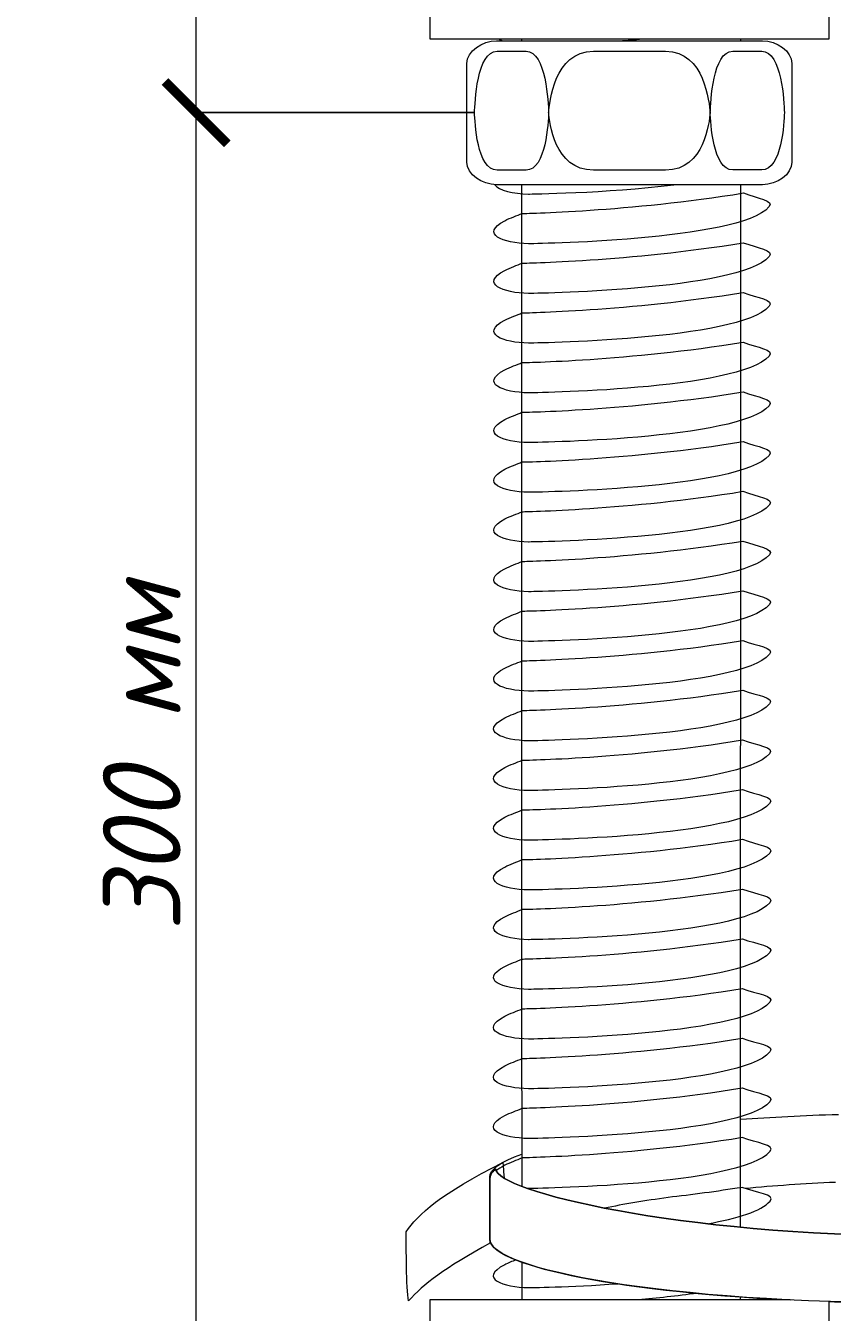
# Model space of a CAD drawing. Header units: millimetres. Extents: x -352922 to 707789, y -273589 to 355472.
# Drawn here: x 517722 to 520315, y -166498 to -162361 of the extents above; entities that cross this region are included whole.
import ezdxf

# ---------------------------------------------------------------- set-up
doc = ezdxf.new("R2010")
doc.units = ezdxf.units.MM
doc.header["$LTSCALE"] = 0.5
doc.layers.get('0').update_dxf_attribs({"lineweight": 18})
doc.layers.get('Defpoints').update_dxf_attribs({"color": 4, "lineweight": 140})
doc.styles.add('BDG_T_R', font='GOST Common.ttf')
doc.styles.add('ISOCPEUR', font='isocpeui.ttf', dxfattribs={"height": 250})
doc.dimstyles.new('BDG_D_1-1', dxfattribs={"dimtxt": 2.5, "dimasz": 2, "dimexe": 1, "dimexo": 0.5, "dimgap": 0.5, "dimtad": 1, "dimdec": 4, "dimdsep": 46, "dimtxsty": 'BDG_T_R', "dimblk": 'ARCHTICK', "dimcen": 0, "dimclrd": 256, "dimclre": 256, "dimclrt": 256, "dimadec": 4, "dimazin": 2, "dimtfac": 1, "dimtdec": 4, "dimtofl": 0, "dimtmove": 1, "dimatfit": 3, "dimfxl": 1, "dimtolj": 1, "dimtzin": 0, "dimlwd": -1, "dimlwe": -1, "dimarcsym": 0})

# ---------------------------------------------------------------- blocks, each defined once
blk = doc.blocks.new('_ArchTick')
at = {"color": 0, "linetype": 'ByBlock', "const_width": 0.15}
blk.add_lwpolyline([(-0.5, -0.5), (0.5, 0.5)], dxfattribs=at)
blk = doc.blocks.new('*D1003')
at = {"transparency": 16777216}
for p, q in [((528780.7, -154647.3), (530707.2, -154647.3)), ((530706.2, -154647.3), (530706.2, -168836.2)), ((519236.7, -168836.2), (530707.2, -168836.2))]:
    blk.add_line(p, q, dxfattribs=at)
at = {"layer": 'Defpoints', "color": 0, "transparency": 16777216}
for p in [(528780.2, -154647.3), (519236.2, -168836.2), (530706.2, -168836.2)]:
    blk.add_point(p, dxfattribs=at)
at = {"transparency": 16777216, "xscale": 200, "yscale": 200, "zscale": 200}
for p, rotation in [((530706.2, -154647.3), 90), ((530706.2, -168836.2), 270)]:
    blk.add_blockref('_ArchTick', p, dxfattribs=dict(at, rotation=rotation))
at = {"transparency": 16777216, "insert": (530531.1, -162041.8), "char_height": 250, "attachment_point": 5, "rotation": 90, "style": 'ISOCPEUR'}
blk.add_mtext('\\A1;Не более 1000 мм', dxfattribs=at)
blk = doc.blocks.new('*D1004')
at = {"transparency": 16777216}
for p, q in [((519164.5, -158496), (518268.8, -158496)), ((518269.8, -162640.6), (518269.8, -158496)), ((519164.5, -162640.6), (518268.8, -162640.6))]:
    blk.add_line(p, q, dxfattribs=at)
at = {"layer": 'Defpoints', "color": 0, "transparency": 16777216}
for p in [(518269.8, -158496), (519165, -158496), (519165, -162640.6)]:
    blk.add_point(p, dxfattribs=at)
at = {"transparency": 16777216, "xscale": 200, "yscale": 200, "zscale": 200}
for p, rotation in [((518269.8, -158496), 90), ((518269.8, -162640.6), 270)]:
    blk.add_blockref('_ArchTick', p, dxfattribs=dict(at, rotation=rotation))
at = {"transparency": 16777216, "insert": (518094.8, -160568.3), "char_height": 250, "attachment_point": 5, "rotation": 90, "style": 'ISOCPEUR'}
blk.add_mtext('\\A1;300 мм', dxfattribs=at)
blk = doc.blocks.new('*D1005')
at = {"transparency": 16777216}
for p, q in [((519164.5, -162641), (518268.8, -162641)), ((518269.8, -166785.6), (518269.8, -162641)), ((519164.4, -166785.6), (518268.8, -166785.6))]:
    blk.add_line(p, q, dxfattribs=at)
at = {"layer": 'Defpoints', "color": 0, "transparency": 16777216}
for p in [(518269.8, -162641), (519165, -162641), (519164.9, -166785.6)]:
    blk.add_point(p, dxfattribs=at)
at = {"transparency": 16777216, "xscale": 200, "yscale": 200, "zscale": 200}
for p, rotation in [((518269.8, -162641), 90), ((518269.8, -166785.6), 270)]:
    blk.add_blockref('_ArchTick', p, dxfattribs=dict(at, rotation=rotation))
at = {"transparency": 16777216, "insert": (518094.8, -164713.3), "char_height": 250, "attachment_point": 5, "rotation": 90, "style": 'ISOCPEUR'}
blk.add_mtext('\\A1;300 мм', dxfattribs=at)

msp = doc.modelspace()

# ---------------------------------------------------------------- linework, layer by layer
at = {"transparency": 33554687}
msp.add_lwpolyline([(520305.0076, -162317.99237), (519021.37263, -162317.99237), (519021.37263, -162403.6979), (520305.0076, -162403.6979)], close=True, dxfattribs=at)
msp.add_lwpolyline([(520180.44416, -166458.60584), (519021.37263, -166458.60584), (519021.37263, -166544.31136), (520305.0076, -166544.31136), (520305.0076, -166463.77841)], dxfattribs=at)
for points, knots in [([(520090.94976, -162409.61642), (520090.94976, -162409.61642), (519235.426, -162409.61642), (519235.426, -162409.61642), (519189.61852, -162409.61642), (519140.77482, -162442.29461), (519140.77482, -162482.61988), (519140.77482, -162482.61988), (519140.77482, -162600.80118), (519140.77482, -162600.80118), (519140.77482, -162681.27656), (519140.77482, -162681.27656), (519140.77482, -162799.45388), (519140.77482, -162799.45388), (519140.77482, -162839.78313), (519189.61852, -162872.46132), (519235.426, -162872.46132), (519235.426, -162872.46132), (520090.94976, -162872.46132), (520090.94976, -162872.46132), (520136.77068, -162872.46132), (520185.60542, -162839.78313), (520185.60542, -162799.45388), (520185.60542, -162799.45388), (520185.60542, -162681.27656), (520185.60542, -162681.27656), (520185.60542, -162600.80118), (520185.60542, -162600.80118), (520185.60542, -162482.61988), (520185.60542, -162482.61988), (520185.60542, -162442.29461), (520136.77068, -162409.61642), (520090.94976, -162409.61642)], [0, 0, 0, 0, 0.0833333333, 0.0833333333, 0.0833333333, 0.1666666667, 0.1666666667, 0.1666666667, 0.25, 0.25, 0.3333333333, 0.3333333333, 0.4166666667, 0.4166666667, 0.4166666667, 0.5, 0.5, 0.5, 0.5833333333, 0.5833333333, 0.5833333333, 0.6666666667, 0.6666666667, 0.6666666667, 0.75, 0.75, 0.8333333333, 0.8333333333, 0.9166666667, 0.9166666667, 0.9166666667, 1, 1, 1, 1]), ([(519403.439, -162641.03887), (519403.43452, -162640.95527), (519403.43005, -162640.80002), (519403.42557, -162640.71245), (519403.42557, -162640.68856), (519403.43005, -162640.62487), (519403.43005, -162640.60098), (519403.43005, -162640.60098), (519403.42109, -162640.60098), (519403.42109, -162640.60098), (519402.0642, -162610.0127), (519395.84846, -162442.87183), (519330.59665, -162442.87183), (519330.59665, -162442.87183), (519237.79048, -162442.87183), (519237.79048, -162442.87183), (519172.53867, -162442.87183), (519166.32741, -162610.0127), (519164.98395, -162640.60098), (519164.98395, -162640.60098), (519164.95708, -162640.60098), (519164.95708, -162640.60098), (519164.96156, -162640.66468), (519164.96604, -162640.82789), (519164.97052, -162640.89556), (519164.97052, -162640.93139), (519164.96604, -162641.00304), (519164.96604, -162641.03887), (519164.96604, -162641.03887), (519164.97947, -162641.03887), (519164.97947, -162641.03887), (519166.32293, -162669.48152), (519172.50732, -162825.41252), (519237.78601, -162825.41252), (519237.78601, -162825.41252), (519330.59217, -162825.41252), (519330.59217, -162825.41252), (519395.87085, -162825.41252), (519402.05076, -162669.48152), (519403.40765, -162641.03887), (519403.40765, -162641.03887), (519403.439, -162641.03887), (519403.439, -162641.03887)], [0, 0, 0, 0, 0.0714285714, 0.0714285714, 0.0714285714, 0.1428571429, 0.1428571429, 0.1428571429, 0.2142857143, 0.2142857143, 0.2142857143, 0.2857142857, 0.2857142857, 0.2857142857, 0.3571428571, 0.3571428571, 0.3571428571, 0.4285714286, 0.4285714286, 0.4285714286, 0.5, 0.5, 0.5, 0.5714285714, 0.5714285714, 0.5714285714, 0.6428571429, 0.6428571429, 0.6428571429, 0.7142857143, 0.7142857143, 0.7142857143, 0.7857142857, 0.7857142857, 0.7857142857, 0.8571428571, 0.8571428571, 0.8571428571, 0.9285714286, 0.9285714286, 0.9285714286, 1, 1, 1, 1]), ([(519922.95467, -162641.03887), (519922.94571, -162640.96722), (519922.93676, -162640.83983), (519922.9278, -162640.76818), (519922.93228, -162640.73235), (519922.94124, -162640.63681), (519922.94571, -162640.60098), (519922.94571, -162640.60098), (519922.90989, -162640.60098), (519922.90989, -162640.60098), (519919.53781, -162610.00473), (519905.95096, -162442.87183), (519779.14184, -162442.87183), (519779.14184, -162442.87183), (519547.2384, -162442.87183), (519547.2384, -162442.87183), (519420.44272, -162442.87183), (519406.85587, -162610.0127), (519403.48378, -162640.60098), (519403.48826, -162640.60098), (519403.42557, -162640.60098), (519403.43005, -162640.60098), (519403.43452, -162640.65273), (519403.45692, -162640.79206), (519403.46139, -162640.84779), (519403.45692, -162640.89954), (519403.44348, -162640.98712), (519403.439, -162641.03887), (519403.43452, -162641.03887), (519403.48826, -162641.03887), (519403.48378, -162641.03887), (519406.84243, -162669.47754), (519420.38898, -162825.41252), (519547.23392, -162825.41252), (519547.23392, -162825.41252), (519779.13736, -162825.41252), (519779.13736, -162825.41252), (519905.99574, -162825.41252), (519919.53333, -162669.4855), (519922.89198, -162641.03887), (519922.89198, -162641.03887), (519922.95467, -162641.03887), (519922.95467, -162641.03887)], [0, 0, 0, 0, 0.0714285714, 0.0714285714, 0.0714285714, 0.1428571429, 0.1428571429, 0.1428571429, 0.2142857143, 0.2142857143, 0.2142857143, 0.2857142857, 0.2857142857, 0.2857142857, 0.3571428571, 0.3571428571, 0.3571428571, 0.4285714286, 0.4285714286, 0.4285714286, 0.5, 0.5, 0.5, 0.5714285714, 0.5714285714, 0.5714285714, 0.6428571429, 0.6428571429, 0.6428571429, 0.7142857143, 0.7142857143, 0.7142857143, 0.7857142857, 0.7857142857, 0.7857142857, 0.8571428571, 0.8571428571, 0.8571428571, 0.9285714286, 0.9285714286, 0.9285714286, 1, 1, 1, 1]), ([(520161.43659, -162641.03887), (520161.43211, -162640.8876), (520161.41868, -162640.62089), (520161.40972, -162640.46564), (520161.4142, -162640.39398), (520161.42315, -162640.21485), (520161.42763, -162640.14718), (520161.42763, -162640.14718), (520161.39629, -162640.14718), (520161.39629, -162640.14718), (520160.00804, -162608.59554), (520153.59079, -162442.87183), (520088.60319, -162442.87183), (520088.60319, -162442.87183), (519995.78807, -162442.87183), (519995.78807, -162442.87183), (519930.80047, -162442.87183), (519924.38322, -162608.59554), (519922.99497, -162640.14718), (519922.99497, -162640.14718), (519922.94571, -162640.14718), (519922.94571, -162640.14718), (519922.95019, -162640.25864), (519922.96811, -162640.53729), (519922.97258, -162640.65273), (519922.96811, -162640.75623), (519922.95915, -162640.93935), (519922.95467, -162641.03887), (519922.95467, -162641.03887), (519922.9905, -162641.03887), (519922.9905, -162641.03887), (519924.3653, -162670.28564), (519930.74226, -162824.95871), (519995.78359, -162824.95871), (519995.78359, -162824.95871), (520088.59871, -162824.95871), (520088.59871, -162824.95871), (520153.63557, -162824.95871), (520160.00804, -162670.28564), (520161.38285, -162641.03887), (520161.38285, -162641.03887), (520161.43659, -162641.03887), (520161.43659, -162641.03887)], [0, 0, 0, 0, 0.0714285714, 0.0714285714, 0.0714285714, 0.1428571429, 0.1428571429, 0.1428571429, 0.2142857143, 0.2142857143, 0.2142857143, 0.2857142857, 0.2857142857, 0.2857142857, 0.3571428571, 0.3571428571, 0.3571428571, 0.4285714286, 0.4285714286, 0.4285714286, 0.5, 0.5, 0.5, 0.5714285714, 0.5714285714, 0.5714285714, 0.6428571429, 0.6428571429, 0.6428571429, 0.7142857143, 0.7142857143, 0.7142857143, 0.7857142857, 0.7857142857, 0.7857142857, 0.8571428571, 0.8571428571, 0.8571428571, 0.9285714286, 0.9285714286, 0.9285714286, 1, 1, 1, 1]), ([(519230.46518, -162872.33522), (519242.21988, -162890.54533), (519289.55489, -162901.59803), (519339.14544, -162902.39489), (519339.14544, -162902.39489), (519588.50912, -162899.41931), (519805.85597, -162872.46132)], [1.279201392, 1.279201392, 1.279201392, 1.279201392, 1.4, 1.4, 1.4, 1.52124961492, 1.52124961492, 1.52124961492, 1.52124961492]), ([(519317.51685, -162964.81664), (519303.21463, -162971.42155), (519279.66908, -162978.8829), (519262.59423, -162988.03644), (519180.90318, -163031.56588), (519257.04093, -163060.92466), (519339.14544, -163062.24377), (519339.14544, -163062.24377), (520017.78314, -163054.14946), (520111.91159, -162943.68585), (520129.87704, -162922.61232), (520075.77357, -162916.7815), (520029.47731, -162899.00938), (519665.20838, -162958.81952), (519317.51685, -162964.81664), (519317.51685, -162964.81664)], [0, 0, 0, 0, 0.2, 0.2, 0.2, 0.4, 0.4, 0.4, 0.6, 0.6, 0.6, 0.8, 0.8, 0.8, 1, 1, 1, 1]), ([(519317.54249, -163124.65513), (519303.07473, -163131.36392), (519279.64613, -163138.76877), (519262.5664, -163147.91298), (519180.68711, -163191.48853), (519257.04093, -163220.77375), (519339.14544, -163222.09264), (519339.14544, -163222.09264), (520017.94801, -163214.00006), (520112.08351, -163103.54259), (520130.08075, -163082.43467), (520075.56322, -163076.6611), (520029.26696, -163058.88898), (519664.99812, -163118.69899), (519317.54249, -163124.65513), (519317.54249, -163124.65513)], [0, 0, 0, 0, 0.2, 0.2, 0.2, 0.4, 0.4, 0.4, 0.6, 0.6, 0.6, 0.8, 0.8, 0.8, 1, 1, 1, 1]), ([(519317.56813, -163284.49362), (519302.93483, -163291.30629), (519279.62317, -163298.65464), (519262.53858, -163307.78952), (519180.47105, -163351.41119), (519257.04093, -163380.62284), (519339.14544, -163381.94151), (519339.14544, -163381.94151), (520018.11287, -163373.85065), (520112.25544, -163263.39933), (520130.28446, -163242.25702), (520075.35287, -163236.54071), (520029.05661, -163218.76858), (519664.78786, -163278.57847), (519317.56813, -163284.49362), (519317.56813, -163284.49362)], [0, 0, 0, 0, 0.2, 0.2, 0.2, 0.4, 0.4, 0.4, 0.6, 0.6, 0.6, 0.8, 0.8, 0.8, 1, 1, 1, 1]), ([(519317.59377, -163444.33211), (519302.79494, -163451.24866), (519279.60022, -163458.5405), (519262.51075, -163467.66607), (519180.25499, -163511.33384), (519257.04093, -163540.47193), (519339.14544, -163541.79039), (519339.14544, -163541.79039), (520018.27774, -163533.70125), (520112.42736, -163423.25607), (520130.48817, -163402.07937), (520075.14252, -163396.42032), (520028.84626, -163378.64818), (519664.5776, -163438.45795), (519317.59377, -163444.33211), (519317.59377, -163444.33211)], [0, 0, 0, 0, 0.2, 0.2, 0.2, 0.4, 0.4, 0.4, 0.6, 0.6, 0.6, 0.8, 0.8, 0.8, 1, 1, 1, 1]), ([(519317.6194, -163604.1706), (519302.65504, -163611.19103), (519279.57727, -163618.42637), (519262.48293, -163627.54261), (519180.03892, -163671.2565), (519257.04093, -163700.32102), (519339.14544, -163701.63926), (519339.14544, -163701.63926), (520018.4426, -163693.55184), (520112.59929, -163583.11282), (520130.69188, -163561.90172), (520074.93217, -163556.29993), (520028.63592, -163538.52778), (519664.36734, -163598.33743), (519317.6194, -163604.1706), (519317.6194, -163604.1706)], [0, 0, 0, 0, 0.2, 0.2, 0.2, 0.4, 0.4, 0.4, 0.6, 0.6, 0.6, 0.8, 0.8, 0.8, 1, 1, 1, 1]), ([(519317.64504, -163764.00909), (519302.51514, -163771.1334), (519279.55432, -163778.31224), (519262.4551, -163787.41915), (519179.82286, -163831.17915), (519257.04093, -163860.17011), (519339.14544, -163861.48813), (519339.14544, -163861.48813), (520018.60747, -163853.40244), (520112.77121, -163742.96956), (520130.89559, -163721.72406), (520074.72183, -163716.17954), (520028.42557, -163698.40738), (519664.15708, -163758.21691), (519317.64504, -163764.00909), (519317.64504, -163764.00909)], [0, 0, 0, 0, 0.2, 0.2, 0.2, 0.4, 0.4, 0.4, 0.6, 0.6, 0.6, 0.8, 0.8, 0.8, 1, 1, 1, 1]), ([(519317.67068, -163923.84759), (519302.37524, -163931.07577), (519279.53137, -163938.1981), (519262.42728, -163947.29569), (519179.60679, -163991.1018), (519257.04093, -164020.01919), (519339.14544, -164021.33701), (519339.14544, -164021.33701), (520018.77233, -164013.25304), (520112.94314, -163902.8263), (520131.0993, -163881.54641), (520074.51148, -163876.05914), (520028.21522, -163858.28697), (519663.94681, -163918.09639), (519317.67068, -163923.84759), (519317.67068, -163923.84759)], [0, 0, 0, 0, 0.2, 0.2, 0.2, 0.4, 0.4, 0.4, 0.6, 0.6, 0.6, 0.8, 0.8, 0.8, 1, 1, 1, 1]), ([(519317.69632, -164083.68608), (519302.23534, -164091.01814), (519279.50841, -164098.08397), (519262.39945, -164107.17224), (519179.39073, -164151.02446), (519257.04093, -164179.86828), (519339.14544, -164181.18588), (519339.14544, -164181.18588), (520018.9372, -164173.10363), (520113.11506, -164062.68304), (520131.30301, -164041.36876), (520074.30113, -164035.93875), (520028.00487, -164018.16657), (519663.73655, -164077.97587), (519317.69632, -164083.68608), (519317.69632, -164083.68608)], [0, 0, 0, 0, 0.2, 0.2, 0.2, 0.4, 0.4, 0.4, 0.6, 0.6, 0.6, 0.8, 0.8, 0.8, 1, 1, 1, 1]), ([(519317.72196, -164243.52457), (519302.09544, -164250.9605), (519279.48546, -164257.96984), (519262.37163, -164267.04878), (519179.17466, -164310.94711), (519257.04093, -164339.71737), (519339.14544, -164341.03475), (519339.14544, -164341.03475), (520019.10206, -164332.95423), (520113.28699, -164222.53979), (520131.50672, -164201.19111), (520074.09078, -164195.81836), (520027.79452, -164178.04617), (519663.52629, -164237.85535), (519317.72196, -164243.52457), (519317.72196, -164243.52457)], [0, 0, 0, 0, 0.2, 0.2, 0.2, 0.4, 0.4, 0.4, 0.6, 0.6, 0.6, 0.8, 0.8, 0.8, 1, 1, 1, 1]), ([(519317.74759, -164403.36306), (519301.95554, -164410.90287), (519279.46251, -164417.85571), (519262.3438, -164426.92532), (519178.9586, -164470.86977), (519257.04093, -164499.56646), (519339.14544, -164500.88363), (519339.14544, -164500.88363), (520019.26693, -164492.80482), (520113.45891, -164382.39653), (520131.71043, -164361.01346), (520073.88044, -164355.69797), (520027.58418, -164337.92577), (519663.31603, -164397.73483), (519317.74759, -164403.36306), (519317.74759, -164403.36306)], [0, 0, 0, 0, 0.2, 0.2, 0.2, 0.4, 0.4, 0.4, 0.6, 0.6, 0.6, 0.8, 0.8, 0.8, 1, 1, 1, 1]), ([(519317.77323, -164563.20155), (519301.81564, -164570.84524), (519279.43956, -164577.74157), (519262.31598, -164586.80187), (519178.74254, -164630.79242), (519257.04093, -164659.41555), (519339.14544, -164660.7325), (519339.14544, -164660.7325), (520019.43179, -164652.65542), (520113.63084, -164542.25327), (520131.91414, -164520.83581), (520073.67009, -164515.57758), (520027.37383, -164497.80537), (519663.10577, -164557.6143), (519317.77323, -164563.20155), (519317.77323, -164563.20155)], [0, 0, 0, 0, 0.2, 0.2, 0.2, 0.4, 0.4, 0.4, 0.6, 0.6, 0.6, 0.8, 0.8, 0.8, 1, 1, 1, 1]), ([(519317.79887, -164723.04004), (519301.67574, -164730.78761), (519279.41661, -164737.62744), (519262.28815, -164746.67841), (519178.52647, -164790.71507), (519257.04093, -164819.26464), (519339.14544, -164820.58138), (519339.14544, -164820.58138), (520019.59666, -164812.50601), (520113.80276, -164702.11001), (520132.11785, -164680.65815), (520073.45974, -164675.45719), (520027.16348, -164657.68497), (519662.89551, -164717.49378), (519317.79887, -164723.04004), (519317.79887, -164723.04004)], [0, 0, 0, 0, 0.2, 0.2, 0.2, 0.4, 0.4, 0.4, 0.6, 0.6, 0.6, 0.8, 0.8, 0.8, 1, 1, 1, 1]), ([(519317.82451, -164882.87853), (519301.53584, -164890.72998), (519279.39365, -164897.51331), (519262.26033, -164906.55495), (519178.31041, -164950.63773), (519257.04093, -164979.11373), (519339.14544, -164980.43025), (519339.14544, -164980.43025), (520019.76153, -164972.35661), (520113.97469, -164861.96675), (520132.32156, -164840.4805), (520073.24939, -164835.33679), (520026.95313, -164817.56457), (519662.68524, -164877.37326), (519317.82451, -164882.87853), (519317.82451, -164882.87853)], [0, 0, 0, 0, 0.2, 0.2, 0.2, 0.4, 0.4, 0.4, 0.6, 0.6, 0.6, 0.8, 0.8, 0.8, 1, 1, 1, 1]), ([(519317.85015, -165042.71703), (519301.39595, -165050.67235), (519279.3707, -165057.39917), (519262.2325, -165066.4315), (519178.09434, -165110.56038), (519257.04093, -165138.96281), (519339.14544, -165140.27912), (519339.14544, -165140.27912), (520019.92639, -165132.2072), (520114.14661, -165021.8235), (520132.52527, -165000.30285), (520073.03904, -164995.2164), (520026.74279, -164977.44417), (519662.47498, -165037.25274), (519317.85015, -165042.71703), (519317.85015, -165042.71703)], [0, 0, 0, 0, 0.2, 0.2, 0.2, 0.4, 0.4, 0.4, 0.6, 0.6, 0.6, 0.8, 0.8, 0.8, 1, 1, 1, 1]), ([(519317.87578, -165202.55552), (519301.25605, -165210.61472), (519279.34775, -165217.28504), (519262.20468, -165226.30804), (519177.87828, -165270.48304), (519257.04093, -165298.8119), (519339.14544, -165300.128), (519339.14544, -165300.128), (520020.09126, -165292.0578), (520114.31854, -165181.68024), (520132.72898, -165160.1252), (520072.8287, -165155.09601), (520026.53244, -165137.32377), (519662.26472, -165197.13222), (519317.87578, -165202.55552), (519317.87578, -165202.55552)], [0, 0, 0, 0, 0.2, 0.2, 0.2, 0.4, 0.4, 0.4, 0.6, 0.6, 0.6, 0.8, 0.8, 0.8, 1, 1, 1, 1]), ([(519317.90142, -165362.39401), (519301.11615, -165370.55709), (519279.3248, -165377.17091), (519262.17685, -165386.18458), (519177.66221, -165430.40569), (519257.04093, -165458.66099), (519339.14544, -165459.97687), (519339.14544, -165459.97687), (520020.25612, -165451.90839), (520114.49046, -165341.53698), (520132.93269, -165319.94755), (520072.61835, -165314.97562), (520026.32209, -165297.20337), (519662.05446, -165357.0117), (519317.90142, -165362.39401), (519317.90142, -165362.39401)], [0, 0, 0, 0, 0.2, 0.2, 0.2, 0.4, 0.4, 0.4, 0.6, 0.6, 0.6, 0.8, 0.8, 0.8, 1, 1, 1, 1]), ([(519317.92706, -165522.2325), (519300.97625, -165530.49946), (519279.30185, -165537.05677), (519262.14903, -165546.06113), (519177.44615, -165590.32834), (519257.04093, -165618.51008), (519339.14544, -165619.82574), (519339.14544, -165619.82574), (520020.42099, -165611.75899), (520114.66239, -165501.39372), (520133.1364, -165479.7699), (520072.408, -165474.85523), (520026.11174, -165457.08297), (519661.8442, -165516.89118), (519317.92706, -165522.2325), (519317.92706, -165522.2325)], [0, 0, 0, 0, 0.2, 0.2, 0.2, 0.4, 0.4, 0.4, 0.6, 0.6, 0.6, 0.8, 0.8, 0.8, 1, 1, 1, 1]), ([(519317.9527, -165682.07099), (519300.83635, -165690.44182), (519279.27889, -165696.94264), (519262.1212, -165705.93767), (519177.23009, -165750.251), (519257.04093, -165778.35917), (519339.14544, -165779.67462), (519339.14544, -165779.67462), (520020.58585, -165771.60958), (520114.83431, -165661.25046), (520133.34011, -165639.59225), (520072.19765, -165634.73483), (520025.90139, -165616.96257), (519661.63394, -165676.77066), (519317.9527, -165682.07099), (519317.9527, -165682.07099)], [0, 0, 0, 0, 0.2, 0.2, 0.2, 0.4, 0.4, 0.4, 0.6, 0.6, 0.6, 0.8, 0.8, 0.8, 1, 1, 1, 1]), ([(519317.97834, -165841.90948), (519300.69645, -165850.38419), (519279.25594, -165856.82851), (519262.09338, -165865.81421), (519177.01402, -165910.17365), (519257.04093, -165938.20826), (519339.14544, -165939.52349), (519339.14544, -165939.52349), (520020.75072, -165931.46018), (520115.00624, -165821.10721), (520133.54382, -165799.41459), (520071.98731, -165794.61444), (520025.69105, -165776.84217), (519661.42367, -165836.65014), (519317.97834, -165841.90948), (519317.97834, -165841.90948)], [0, 0, 0, 0, 0.2, 0.2, 0.2, 0.4, 0.4, 0.4, 0.6, 0.6, 0.6, 0.8, 0.8, 0.8, 1, 1, 1, 1]), ([(519332.41772, -166099.20493), (519334.65667, -166099.28052), (519336.90036, -166099.3364), (519339.14544, -166099.37236), (519339.14544, -166099.37236), (520020.91558, -166091.31077), (520115.17816, -165980.96395), (520133.74753, -165959.23694), (520071.77696, -165954.49405), (520025.4807, -165936.72177), (519661.21341, -165996.52962), (519318.00398, -166001.74797), (519318.00398, -166001.74797), (519300.55655, -166010.32656), (519279.23299, -166016.71437), (519262.06555, -166025.69076), (519249.69423, -166032.13348), (519240.807, -166038.23003), (519234.90405, -166043.94927)], [0.39453116946, 0.39453116946, 0.39453116946, 0.39453116946, 0.4, 0.4, 0.4, 0.6, 0.6, 0.6, 0.8, 0.8, 0.8, 1, 1, 1, 1.2, 1.2, 1.2, 1.22901764365, 1.22901764365, 1.22901764365, 1.22901764365]), ([(519216.79446, -166275.46826), (519065.15404, -166357.87316), (519003.41558, -166406.51318), (518952.40816, -166462.02174), (518945.69636, -166419.97761), (518945.40051, -166288.32166), (518945.40051, -166239.49385), (518981.30571, -166184.98564), (519057.89341, -166115.43076), (519256.35431, -166016.16425), (519256.35431, -166016.16425), (519257.92487, -166037.52938), (519260.10709, -166067.2152)], [1.02594291861, 1.02594291861, 1.02594291861, 1.02594291861, 1.25, 1.25, 1.25, 1.5, 1.5, 1.5, 1.75, 1.75, 1.75, 1.82631851874, 1.82631851874, 1.82631851874, 1.82631851874]), ([(519213.89071, -166249.37058), (519213.89071, -166193.43941), (519213.89071, -166112.03413), (519213.89071, -166063.20633), (519213.89071, -166038.76371), (519249.76157, -166013.58027), (519316.72713, -165989.58475)], [0.37500001564, 0.37500001564, 0.37500001564, 0.37500001564, 0.5, 0.5, 0.5, 0.531528611, 0.531528611, 0.531528611, 0.531528611]), ([(521981.85159, -166038.60815), (521979.53446, -166108.3241), (521394.96497, -166252.10319), (519820.54268, -166252.10319), (519235.9714, -166108.3241), (519233.65427, -166038.60815), (519222.0561, -166045.42187), (519213.89071, -166053.50859), (519213.89071, -166077.16263), (519213.89071, -166133.0938), (519213.89071, -166214.4991), (519213.89071, -166263.32691), (519213.89071, -166360.23339), (519777.72582, -166468.78452), (520607.75382, -166468.78452), (521437.78003, -166468.78452), (522001.61514, -166360.23339), (522001.61514, -166263.32691), (522001.61514, -166214.4991), (522001.61514, -166133.0938), (522001.61514, -166077.16263), (522001.61514, -166053.50859), (521993.44976, -166045.42187), (521981.85159, -166038.60815)], [0, 0, 0, 0, 0.125, 0.125, 0.25, 0.25, 0.25, 0.375, 0.375, 0.375, 0.5, 0.5, 0.5, 0.625, 0.625, 0.625, 0.75, 0.75, 0.75, 0.875, 0.875, 0.875, 1, 1, 1, 1]), ([(520305.0076, -166463.77841), (520401.22328, -166467.03375), (520502.34191, -166468.78452), (520607.75382, -166468.78452), (521437.78003, -166468.78452), (522001.61514, -166360.23339), (522001.61514, -166263.32691), (522001.61514, -166214.4991), (522001.61514, -166133.0938), (522001.61514, -166077.16263), (522001.61514, -166053.50859), (521993.44976, -166045.42187), (521981.85159, -166038.60815), (521979.53446, -166108.3241), (521394.96497, -166252.10319), (519820.54268, -166252.10319), (519235.9714, -166108.3241), (519233.65427, -166038.60815), (519222.0561, -166045.42187), (519213.89071, -166053.50859), (519213.89071, -166077.16263), (519213.89071, -166133.0938), (519213.89071, -166214.4991), (519213.89071, -166263.32691), (519213.89071, -166342.49092), (519590.16286, -166429.42592), (520180.44416, -166458.60584)], [0.60912524687, 0.60912524687, 0.60912524687, 0.60912524687, 0.625, 0.625, 0.625, 0.75, 0.75, 0.75, 0.875, 0.875, 0.875, 1, 1, 1, 1.125, 1.125, 1.25, 1.25, 1.25, 1.375, 1.375, 1.375, 1.5, 1.5, 1.5, 1.60211392962, 1.60211392962, 1.60211392962, 1.60211392962]), ([(519914.16874, -166213.64281), (520010.24893, -166196.52091), (520087.83382, -166173.02792), (520115.35009, -166140.82069), (520133.95124, -166119.05929), (520071.56661, -166114.37366), (520025.27035, -166096.60137), (519943.7129, -166109.99199), (519863.22287, -166120.64407), (519787.41066, -166129.11262)], [0.54162219721, 0.54162219721, 0.54162219721, 0.54162219721, 0.6, 0.6, 0.6, 0.8, 0.8, 0.8, 0.84477891668, 0.84477891668, 0.84477891668, 0.84477891668]), ([(519298.32229, -166330.01351), (519285.88491, -166334.97199), (519273.12787, -166339.64593), (519262.0099, -166345.44384), (519176.36583, -166389.94161), (519257.04093, -166417.75552), (519339.14544, -166419.07011), (519339.14544, -166419.07011), (519470.35365, -166417.52005), (519625.63122, -166406.47108)], [1.07054959905, 1.07054959905, 1.07054959905, 1.07054959905, 1.2, 1.2, 1.2, 1.4, 1.4, 1.4, 1.48771755459, 1.48771755459, 1.48771755459, 1.48771755459])]:
    msp.add_open_spline(points, degree=3, knots=knots, dxfattribs=at)
for points in [[(519243.35725, -162403.6979), (519247.03673, -162405.83374), (519251.29098, -162407.80972), (519256.02388, -162409.61642)], [(519315.58751, -162403.6979), (519315.58814, -162405.67074), (519315.58876, -162407.64358), (519315.58939, -162409.61642)], [(519632.22604, -162409.61642), (519655.87538, -162407.87716), (519680.03688, -162405.9137), (519704.33384, -162403.6979)], [(520021.15179, -162409.61642), (520021.15204, -162407.64358), (520021.15229, -162405.67074), (520021.15254, -162403.6979)], [(519315.73649, -162872.46132), (519316.09135, -163989.06205), (519316.44196, -165092.27341), (519316.76014, -166093.4649)], [(520020.66476, -166224.82881), (520020.79696, -165189.18662), (520020.9439, -164038.1203), (520021.0927, -162872.46132)], [(520020.70909, -165877.56682), (520118.62068, -165870.53808), (520223.82503, -165865.1524), (520335.40101, -165861.78173)], [(520325.80614, -166080.6106), (520223.89401, -166085.10065), (520126.82856, -166091.85991), (520035.63713, -166100.29883)], [(519787.41066, -166129.11262), (519712.75931, -166139.67113), (519644.27447, -166151.22283), (519582.82939, -166163.26662)], [(519316.83753, -166336.98804), (519316.85048, -166377.71663), (519316.86336, -166418.25799), (519316.87619, -166458.60584)], [(519881.46557, -166437.43069), (519815.42736, -166446.06636), (519751.64574, -166453.01628), (519692.22405, -166458.60584)], [(520020.63492, -166458.60584), (520020.63533, -166455.39218), (520020.63574, -166452.17729), (520020.63615, -166448.96118)], [(520117.1616, -166458.60584), (520117.92428, -166457.45679), (520118.44657, -166456.35753), (520118.74509, -166455.30293)]]:
    msp.add_open_spline(points, degree=3, dxfattribs=at)

# ---------------------------------------------------------------- dimensions: what is measured, and where the dimension line sits
for base, p1, p2, text, picture, middle in [((530706.15499, -168836.23138), (528780.15444, -154647.31772), (519236.16323, -168836.23138), 'Не более 1000 мм', '*D1003', (530706.15499, -162041.77455)), ((518269.7764, -158496.0082), (519164.95708, -162640.60098), (519164.96604, -158496.0082), '300 мм', '*D1004', (518269.7764, -160568.30459)), ((518269.76297, -162641.03887), (519164.94365, -166785.63166), (519164.95261, -162641.03887), '300 мм', '*D1005', (518269.76297, -164713.33526))]:
    dim = msp.add_linear_dim(base=base, p1=p1, p2=p2, angle=90, text=text, dimstyle='BDG_D_1-1', override={"dimtxt": 250, "dimasz": 200, "dimgap": 50, "dimtxsty": 'ISOCPEUR'}, dxfattribs=at)
    dim.commit()
    dim.dimension.update_dxf_attribs({"geometry": picture, "text_midpoint": middle, "dimtype": 160})

doc.saveas('drawing.dxf')
